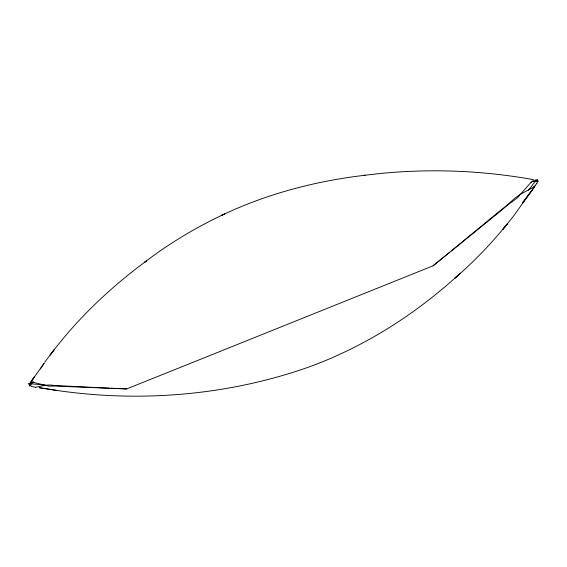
<?xml version="1.0" encoding="UTF-8"?>
<svg xmlns="http://www.w3.org/2000/svg" width="567" height="567" viewBox="0 0 567 567"><rect width="100%" height="100%" fill="white"/><g stroke="black" fill="none" stroke-linecap="round" stroke-linejoin="round"><path stroke-width="0.85" d="M44.736 385.028L28.35 383.561L29.42 384.802L29.973 383.016M536.836 183.566C540.422 172.17 530.847 188.216 528.288 190.2M536.772 183.68L533.873 186.848M40.37 368.982L44.183 363.1L30.816 382.165L34.353 376.949L31.065 381.485M535.347 185.671L512.851 216.998L502.66 229.571L507.543 223.604C491.589 243.307 473.941 261.706 454.762 278.298L460.411 273.145C415.491 314.501 362.83 348.046 305.096 368.366C225.942 395.511 139.985 402.527 57.317 390.507L39.08 387.793M44.729 362.2L54.014 349.832L50.116 355.105C77.084 318.909 110.345 287.54 146.619 260.77L144.606 262.294C169.405 243.215 196.473 227.147 224.787 213.879L221.392 215.481C266.476 193.914 315.493 181.015 365.056 175.253L363.971 175.394C420.225 168.045 477.57 169.59 533.398 179.64M532.47 189.555L534.653 186.649M33.276 381.69L29.626 386.162L29.427 384.787L31.546 386.34M530.875 182.482L517.132 198.06L502.015 209.159L451.41 250.855M30.136 382.867L32.801 382.314M531.463 181.957L534.993 180.03M111.075 388.225L126.632 388.927L193.673 362.051L433.004 265.831L449.737 252.216M433.004 265.831L502.277 209.691L514.616 198.365L520.244 194.396L533.249 187.308M535.361 179.98C541.18 181.376 537.459 182.283 532.009 181.036M35.756 387.197L45.353 385.206L50.144 384.986L62.49 386.389L126.632 388.927M35.211 387.204L31.929 386.538M109.544 388.211L62.228 385.858L48.996 386.155L33.382 382.371M39.605 387.608L57.317 390.507M530.995 182.787A30.171 20.405 -72.9 0 1 531.57 182.255M32.532 381.96A30.157 12.729 39.3 0 1 33.113 382.002M35.799 387.339A30.171 17.244 65.9 0 1 35.26 387.367M533.831 186.777A30.157 25.224 74.5 0 1 533.207 187.238M532.533 189.555L522.257 203.262L532.569 189.576"/></g></svg>
